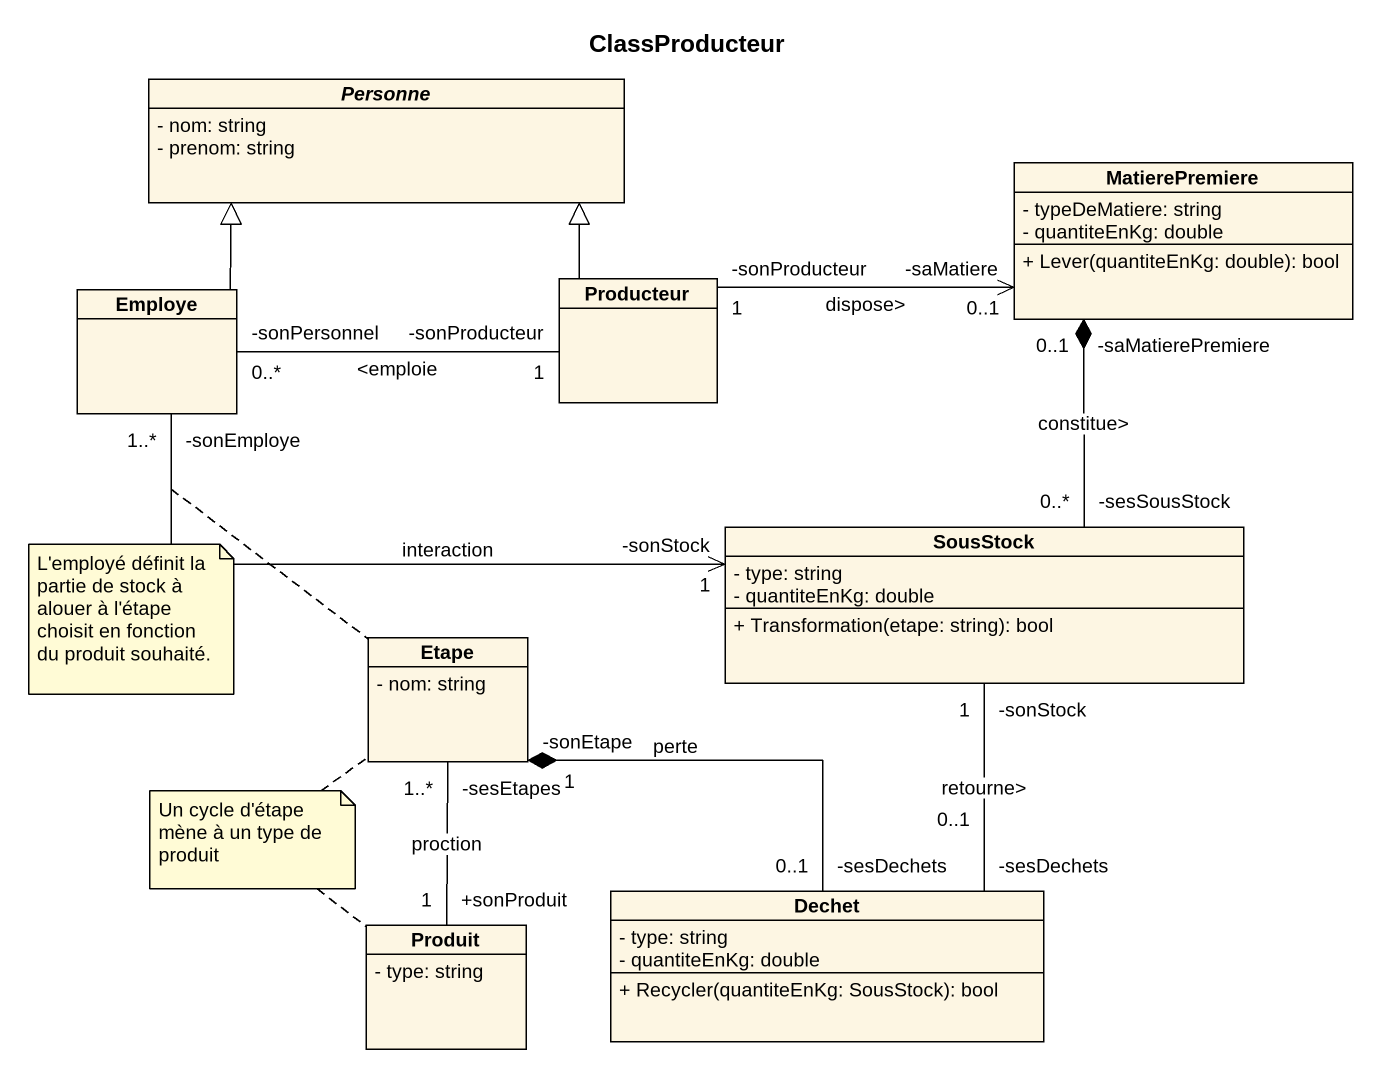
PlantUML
@startuml
title ClassProducteur
hide circle
hide empty members
skinparam classAttributeIconSize 0
abstract class Personne {
  - nom: string
  - prenom: string
}
class MatierePremiere {
  - typeDeMatiere: string
  - quantiteEnKg: double
  + Lever(quantiteEnKg: double): bool
}
class Employe
class Producteur
class SousStock {
  - type: string
  - quantiteEnKg: double
  + Transformation(etape: string): bool
}
class Etape {
  - nom: string
}
class Produit {
  - type: string
}
class Dechet {
  - type: string
  - quantiteEnKg: double
  + Recycler(quantiteEnKg: SousStock): bool
}
Employe -up-|> Personne
Employe "-sonPersonnel\n0..*" -right- "-sonProducteur\n1" Producteur : <emploie
Employe "-sonEmploye\n1..*" -right-> "-sonStock\n1" SousStock : interaction
(Employe, SousStock) .. Etape
Producteur -up-|> Personne
Producteur "-sonProducteur\n1" -right-> "-saMatiere\n0..1" MatierePremiere : dispose>
SousStock "-sesSousStock\n0..*" -up-* "-saMatierePremiere\n0..1" MatierePremiere : constitue>
Etape "-sesEtapes\n1..*" -- "+sonProduit\n1" Produit : proction
Dechet "-sesDechets\n0..1" -up- "-sonStock\n1" SousStock : retourne>
Dechet "-sesDechets\n0..1" -up-* "-sonEtape\n1" Etape : perte
note as N1
  L'employé définit la partie de stock à alouer à l'étape choisit en fonction du produit souhaité.
end note
note as N2
  Un cycle d'étape mène à un type de produit
end note
N2 .. Etape
N2 .. Produit
@enduml
